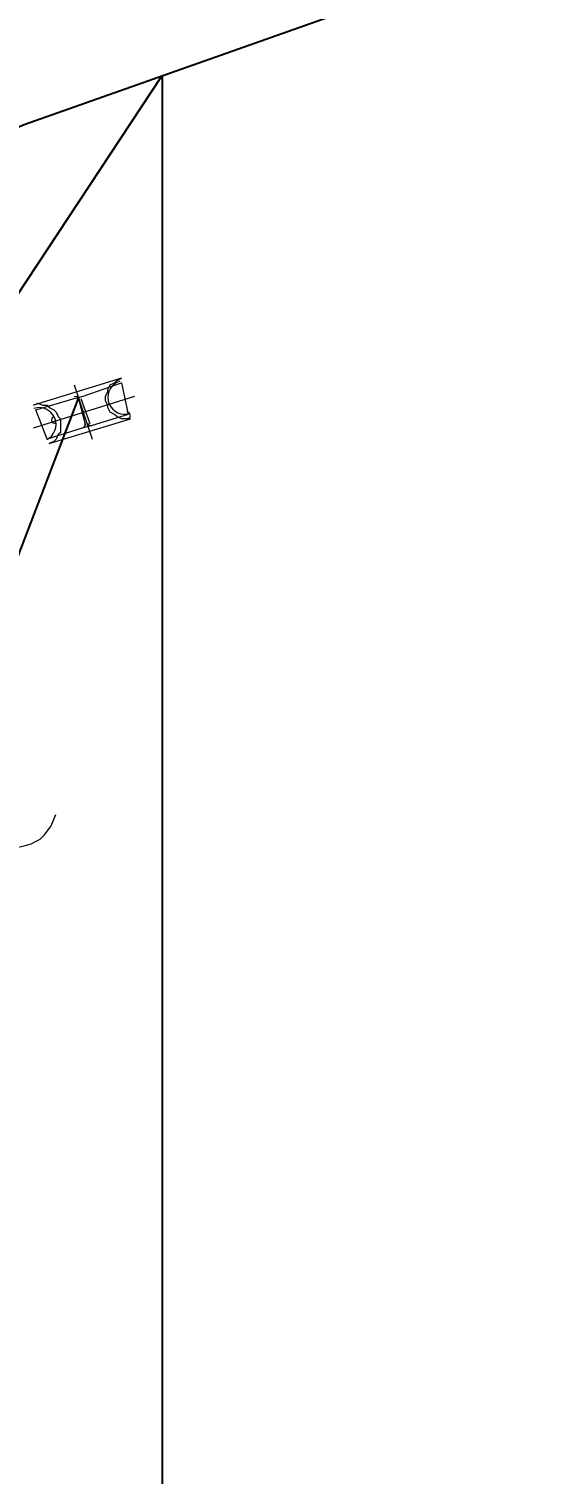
# Model space of a CAD drawing. Header units: millimetres. Extents: x -4 to 3776, y -4 to 4079.
# Drawn here: x 59.13 to 69.87, y 222.97 to 252.6 of the extents above; entities that cross this region are included whole.
import ezdxf
from ezdxf import colors
from ezdxf.entities.mleader import LeaderData, LeaderLine
from ezdxf.math import Vec2, Vec3

# ---------------------------------------------------------------- set-up
doc = ezdxf.new("R2010")
doc.units = ezdxf.units.MM
for name, color, linetype in [('BK_kedu', 255, 'Continuous'), ('EDGE', 7, 'Continuous'), ('PDF_FURN', 7, 'Continuous'), ('PDF_piece', 7, 'Continuous')]:
    doc.layers.add(name, color=color, linetype=linetype)
doc.styles.get("Standard").update_dxf_attribs({"font": 'arial.ttf'})

msp = doc.modelspace()

# ---------------------------------------------------------------- linework, layer by layer
at = {"color": 4, "lineweight": 25}
for p, q in [((28.872, 201.769), (61.872, 251.644)), ((61.872, 251.644), (61.872, 185.105)), ((60.153, 245.045), (41.809, 197.183))]:
    msp.add_line(p, q, dxfattribs=at)
at = {"layer": 'EDGE', "color": 0, "lineweight": 25}
msp.add_lwpolyline([(14.575, 218.374), (27.251, 233.978), (38.092, 240.677), (48.701, 246.184), (59.039, 250.641), (69.069, 254.192), (78.755, 256.98), (88.059, 259.149), (96.943, 260.841), (105.371, 262.202), (113.304, 263.372), (120.711, 264.494), (127.676, 265.622), (134.411, 266.719), (141.134, 267.742), (148.063, 268.65), (155.418, 269.401)], dxfattribs=at)
at = {"layer": 'PDF_FURN', "lineweight": 0}
for points in [[(61.031, 245.438), (59.228, 244.883), (59.321, 244.93), (59.413, 244.883), (59.506, 244.883), (59.552, 244.837), (59.644, 244.791), (59.69, 244.745), (59.737, 244.652), (59.783, 244.606), (59.783, 244.513), (59.783, 244.421), (59.783, 244.329), (59.737, 244.282), (59.69, 244.19), (59.644, 244.144), (59.552, 244.097), (61.216, 244.606), (61.124, 244.606), (61.031, 244.606), (60.939, 244.652), (60.893, 244.698), (60.8, 244.745), (60.754, 244.837), (60.754, 244.883), (60.708, 244.976), (60.708, 245.068), (60.754, 245.161), (60.754, 245.207), (60.8, 245.3), (60.893, 245.346), (60.939, 245.392)], [(61.17, 244.698), (60.43, 244.467), (60.245, 244.421), (59.506, 244.19), (59.274, 244.791), (60.06, 245.022), (60.245, 245.068), (61.031, 245.346)]]:
    msp.add_lwpolyline(points, close=True, dxfattribs=at)
for points in [[(60.06, 245.3), (60.43, 244.19)], [(59.228, 244.421), (61.309, 245.068)], [(60.199, 245.022), (60.384, 244.513)]]:
    msp.add_lwpolyline(points, dxfattribs=at)
msp.add_lwpolyline([(60.063, 245.065, -0.4142), (60.153, 245.022), (60.292, 244.467)], format="xyb", dxfattribs=at)
for centre, radius, start, end in [((61.101, 245.045), 0.347, 106.4739, 277.6462), ((59.344, 244.49), 0.347, 296.609, 107.7813), ((59.667, 244.583), 0.0694, 111.345, 282.9101), ((60.222, 244.49), 0.0694, 287.1289, 17.1263), ((60.407, 244.537), 0.0694, 197.1289, 287.1263), ((61.147, 244.675), 0.0694, 291.9139, 93.717)]:
    msp.add_arc(centre, radius, start, end, dxfattribs=at)
at = {"layer": 'PDF_piece', "lineweight": 0}
msp.add_lwpolyline([(58.623, 235.153), (58.623, 235.431), (58.669, 235.57), (58.669, 235.662), (58.762, 235.755), (58.808, 235.801), (59.039, 235.847), (59.178, 235.893), (59.27, 235.94), (59.363, 235.986), (59.455, 236.078), (59.594, 236.263), (59.686, 236.494)], dxfattribs=at)

# ---------------------------------------------------------------- leaders
at = {"color": 4, "lineweight": 25}
ml = msp.add_multileader_mtext('Standard', dxfattribs=at)
ml.set_content('R20\\PMax{\\fSimSun|b0|i0|c134|p2;.outreach}', color=4)
ml.set_leader_properties()
ml.build(insert=Vec2(0, 0))
ctx = ml.context
ctx.base_point, ctx.plane_origin = Vec3(19.928, 260.158), Vec3(78.283, 253.757)
ctx.text_align_type = 2
notes = []
notes.append((ctx, [(0, (1, 1, 0), (67.635, 260.158), (-1, 0), 8, [(0, [(78.283, 253.757)], 0, [])])]))
ctx.mtext.insert, ctx.mtext.alignment, ctx.mtext.flow_direction = Vec3(57.635, 262.191), 3, 5
at = {"layer": 'BK_kedu'}
ml = msp.add_multileader_mtext('Standard', dxfattribs=at)
ml.set_content('', color=256)
ml.set_leader_properties()
ml.build(insert=Vec2(0, 0))
ml.multileader.update_dxf_attribs({"text_right_attachment_type": 6, "dogleg_length": 0.36, "arrow_head_size": 0.18})
ctx = ml.context
ctx.base_point, ctx.char_height, ctx.arrow_head_size, ctx.landing_gap_size, ctx.plane_origin = Vec3(3775.999, 4079.328), 0.18, 0.18, 0.09, Vec3(3774.639, 4079.328)
ctx.right_attachment = 6
notes.append((ctx, [(0, (0, 0, 0), (0, 0), (1, 0), 1, [])]))
ctx.mtext.insert, ctx.mtext.flow_direction = Vec3(3776.089, 4079.418), 5
for ctx, leaders in notes:
    for number, flags, end, landing, length, lines in leaders:
        leader = LeaderData()
        leader.index, (leader.has_last_leader_line, leader.has_dogleg_vector, leader.attachment_direction) = number, flags
        leader.last_leader_point, leader.dogleg_vector, leader.dogleg_length = Vec3(end), Vec3(landing), length
        for number, points, colour, breaks in lines:
            line = LeaderLine()
            line.index, line.vertices, line.color, line.breaks = number, Vec3.list(points), colors.encode_raw_color(colour), breaks
            leader.lines.append(line)
        ctx.leaders.append(leader)

doc.saveas('drawing.dxf')
